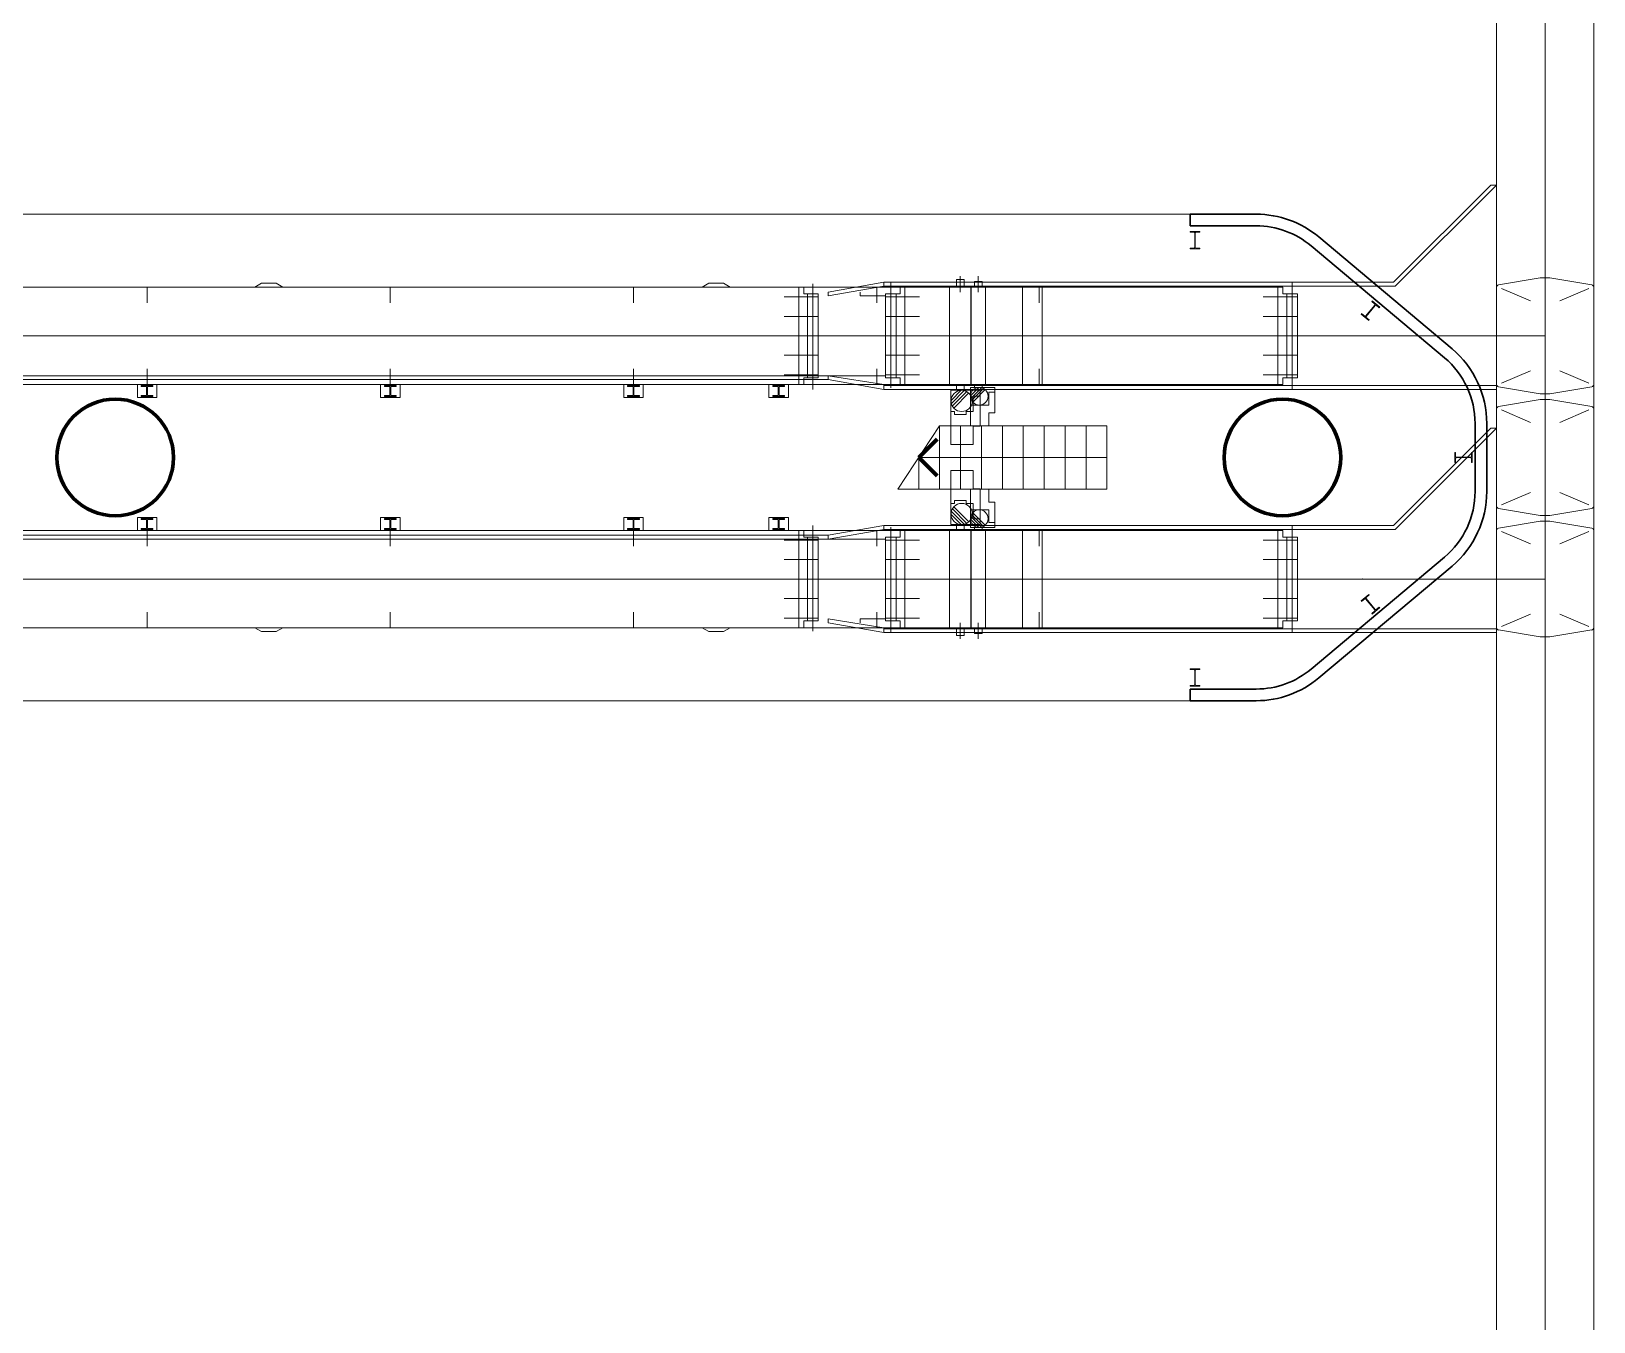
# Model space of a CAD drawing. Header units: metres. Extents: x 1807 to 3745, y 842 to 1968.
# Drawn here: x 3461.14 to 3477.2, y 1299.12 to 1312.38 of the extents above; entities that cross this region are included whole.
import ezdxf

# ---------------------------------------------------------------- set-up
doc = ezdxf.new("R2010")
doc.units = ezdxf.units.M
doc.header["$MEASUREMENT"] = 0
doc.layers.add('Level 1', color=7, linetype='Continuous', lineweight=0)

msp = doc.modelspace()

# ---------------------------------------------------------------- linework, layer by layer
at = {"layer": 'Level 1', "color": 7, "linetype": 'Continuous', "lineweight": 0}
for p, q in [((3476.2, 1267.909), (3476.2, 1392.8)), ((3477.2, 1267.909), (3477.2, 1392.8)), ((3475.143, 1309.8), (3476.143, 1310.8)), ((3475.16, 1309.76), (3476.2, 1310.8)), ((3476.143, 1310.8), (3476.2, 1310.8)), ((3448.37, 1310.5), (3473.73, 1310.5)), ((3474.373, 1310.266), (3475.743, 1309.116)), ((3470.648, 1309.83), (3470.648, 1309.76)), ((3470.728, 1309.83), (3470.648, 1309.83)), ((3470.728, 1309.83), (3470.728, 1309.76)), ((3476.65, 1309.845), (3476.221, 1309.774)), ((3476.75, 1309.845), (3476.65, 1309.845)), ((3476.75, 1309.845), (3477.179, 1309.774)), ((3473.953, 1309.75), (3448.147, 1309.75)), ((3462.328, 1309.75), (3462.328, 1309.59)), ((3463.503, 1309.79), (3463.434, 1309.75)), ((3463.503, 1309.79), (3463.653, 1309.79)), ((3463.723, 1309.75), (3463.653, 1309.79)), ((3464.828, 1309.75), (3464.828, 1309.59)), ((3467.328, 1309.75), (3467.328, 1309.59)), ((3468.103, 1309.79), (3468.034, 1309.75)), ((3468.103, 1309.79), (3468.253, 1309.79)), ((3468.323, 1309.75), (3468.253, 1309.79)), ((3469.078, 1309.75), (3469.028, 1309.75)), ((3469.078, 1309.68), (3469.078, 1309.75)), ((3469.228, 1309.68), (3469.078, 1309.68)), ((3469.228, 1308.82), (3469.228, 1309.68)), ((3469.328, 1309.7), (3469.903, 1309.8)), ((3469.903, 1309.76), (3469.328, 1309.66)), ((3469.328, 1309.66), (3469.328, 1309.7)), ((3469.659, 1309.7), (3469.659, 1309.66)), ((3469.828, 1309.75), (3469.828, 1309.59)), ((3474.1, 1309.8), (3469.903, 1309.8)), ((3469.903, 1309.76), (3469.903, 1309.8)), ((3474.1, 1309.76), (3469.903, 1309.76)), ((3469.919, 1309.68), (3469.919, 1308.82)), ((3469.919, 1309.68), (3470.069, 1309.68)), ((3470.068, 1309.75), (3470.118, 1309.75)), ((3470.069, 1309.68), (3470.069, 1309.75)), ((3470.788, 1309.76), (3470.588, 1309.76)), ((3470.947, 1309.76), (3470.797, 1309.76)), ((3470.912, 1309.81), (3470.832, 1309.81)), ((3470.832, 1309.81), (3470.832, 1309.76)), ((3470.912, 1309.81), (3470.912, 1309.76)), ((3471.5, 1309.59), (3471.5, 1309.75)), ((3474.003, 1309.75), (3473.953, 1309.75)), ((3474.003, 1309.68), (3474.003, 1309.75)), ((3474.153, 1309.68), (3474.003, 1309.68)), ((3474.1, 1309.8), (3474.82, 1309.8)), ((3474.1, 1308.7), (3474.1, 1309.8)), ((3474.1, 1309.76), (3474.82, 1309.76)), ((3474.153, 1308.82), (3474.153, 1309.68)), ((3474.82, 1309.8), (3475.143, 1309.8)), ((3474.82, 1309.76), (3475.16, 1309.76)), ((3476.2, 1309.749), (3476.2, 1308.751)), ((3476.25, 1309.738), (3476.55, 1309.611)), ((3477.15, 1309.738), (3476.85, 1309.611)), ((3477.2, 1309.749), (3477.2, 1308.751)), ((3477.2, 1309.749), (3477.2, 1308.751)), ((3469.228, 1309.65), (3468.878, 1309.65)), ((3469.918, 1309.66), (3469.659, 1309.66)), ((3469.919, 1309.65), (3470.269, 1309.65)), ((3474.153, 1309.65), (3473.803, 1309.65)), ((3469.228, 1309.45), (3468.878, 1309.45)), ((3469.919, 1309.45), (3470.269, 1309.45)), ((3474.153, 1309.45), (3473.803, 1309.45)), ((3469.228, 1309.25), (3468.878, 1309.25)), ((3469.919, 1309.25), (3470.269, 1309.25)), ((3474.153, 1309.25), (3473.803, 1309.25)), ((3474.821, 1309.251), (3474.819, 1309.249)), ((3474.821, 1309.249), (3474.819, 1309.251)), ((3476.701, 1309.251), (3476.699, 1309.249)), ((3476.701, 1309.249), (3476.699, 1309.251)), ((3476.699, 1309.251), (3476.701, 1309.249)), ((3476.701, 1309.251), (3476.699, 1309.249)), ((3469.228, 1309.05), (3468.878, 1309.05)), ((3469.919, 1309.05), (3470.269, 1309.05)), ((3474.153, 1309.05), (3473.803, 1309.05)), ((3462.328, 1308.91), (3462.328, 1308.75)), ((3464.828, 1308.91), (3464.828, 1308.75)), ((3467.328, 1308.91), (3467.328, 1308.75)), ((3469.828, 1308.91), (3469.828, 1308.75)), ((3471.5, 1308.75), (3471.5, 1308.91)), ((3476.25, 1308.762), (3476.55, 1308.889)), ((3477.15, 1308.762), (3476.85, 1308.889)), ((3473.953, 1308.75), (3449.589, 1308.75)), ((3469.918, 1308.84), (3450.328, 1308.84)), ((3469.328, 1308.8), (3450.328, 1308.8)), ((3462.228, 1308.616), (3462.228, 1308.75)), ((3462.228, 1308.75), (3462.428, 1308.75)), ((3462.268, 1308.74), (3462.388, 1308.74)), ((3462.268, 1308.74), (3462.268, 1308.73)), ((3462.268, 1308.73), (3462.323, 1308.73)), ((3462.288, 1308.75), (3462.288, 1308.74)), ((3462.323, 1308.73), (3462.323, 1308.636)), ((3462.333, 1308.73), (3462.388, 1308.73)), ((3462.333, 1308.73), (3462.333, 1308.636)), ((3462.368, 1308.75), (3462.368, 1308.74)), ((3462.388, 1308.74), (3462.388, 1308.73)), ((3462.428, 1308.616), (3462.428, 1308.75)), ((3464.728, 1308.616), (3464.728, 1308.75)), ((3464.728, 1308.75), (3464.928, 1308.75)), ((3464.768, 1308.74), (3464.888, 1308.74)), ((3464.768, 1308.74), (3464.768, 1308.73)), ((3464.768, 1308.73), (3464.823, 1308.73)), ((3464.788, 1308.75), (3464.788, 1308.74)), ((3464.823, 1308.73), (3464.823, 1308.636)), ((3464.833, 1308.73), (3464.888, 1308.73)), ((3464.833, 1308.73), (3464.833, 1308.636)), ((3464.868, 1308.75), (3464.868, 1308.74)), ((3464.888, 1308.74), (3464.888, 1308.73)), ((3464.928, 1308.616), (3464.928, 1308.75)), ((3467.228, 1308.616), (3467.228, 1308.75)), ((3467.228, 1308.75), (3467.428, 1308.75)), ((3467.268, 1308.74), (3467.388, 1308.74)), ((3467.268, 1308.74), (3467.268, 1308.73)), ((3467.268, 1308.73), (3467.323, 1308.73)), ((3467.288, 1308.75), (3467.288, 1308.74)), ((3467.323, 1308.73), (3467.323, 1308.636)), ((3467.333, 1308.73), (3467.388, 1308.73)), ((3467.333, 1308.73), (3467.333, 1308.636)), ((3467.368, 1308.75), (3467.368, 1308.74)), ((3467.388, 1308.74), (3467.388, 1308.73)), ((3467.428, 1308.616), (3467.428, 1308.75)), ((3468.72, 1308.616), (3468.72, 1308.75)), ((3468.72, 1308.75), (3468.92, 1308.75)), ((3468.76, 1308.74), (3468.88, 1308.74)), ((3468.76, 1308.74), (3468.76, 1308.73)), ((3468.76, 1308.73), (3468.815, 1308.73)), ((3468.78, 1308.75), (3468.78, 1308.74)), ((3468.815, 1308.73), (3468.815, 1308.636)), ((3468.825, 1308.73), (3468.88, 1308.73)), ((3468.825, 1308.73), (3468.825, 1308.636)), ((3468.86, 1308.75), (3468.86, 1308.74)), ((3469.228, 1308.85), (3468.878, 1308.85)), ((3468.88, 1308.74), (3468.88, 1308.73)), ((3468.92, 1308.616), (3468.92, 1308.75)), ((3469.078, 1308.75), (3469.028, 1308.75)), ((3469.228, 1308.82), (3469.078, 1308.82)), ((3469.078, 1308.82), (3469.078, 1308.75)), ((3469.328, 1308.8), (3469.328, 1308.84)), ((3469.328, 1308.84), (3469.903, 1308.75)), ((3469.903, 1308.7), (3469.328, 1308.8)), ((3469.903, 1308.7), (3469.903, 1308.75)), ((3474.1, 1308.74), (3469.903, 1308.74)), ((3474.1, 1308.7), (3469.903, 1308.7)), ((3469.919, 1308.85), (3470.269, 1308.85)), ((3469.919, 1308.82), (3470.069, 1308.82)), ((3470.068, 1308.75), (3470.118, 1308.75)), ((3470.069, 1308.82), (3470.069, 1308.75)), ((3470.788, 1308.74), (3470.588, 1308.74)), ((3470.648, 1308.74), (3470.648, 1308.69)), ((3470.728, 1308.74), (3470.728, 1308.69)), ((3470.792, 1308.72), (3470.792, 1308.538)), ((3470.792, 1308.72), (3471.042, 1308.72)), ((3470.792, 1308.634), (3470.879, 1308.72)), ((3470.795, 1308.607), (3470.905, 1308.717)), ((3470.947, 1308.74), (3470.797, 1308.74)), ((3470.803, 1308.586), (3470.927, 1308.709)), ((3470.832, 1308.74), (3470.832, 1308.72)), ((3470.912, 1308.74), (3470.912, 1308.72)), ((3471.042, 1308.72), (3471.042, 1308.67)), ((3474.153, 1308.85), (3473.803, 1308.85)), ((3474.003, 1308.75), (3473.953, 1308.75)), ((3474.153, 1308.82), (3474.003, 1308.82)), ((3474.003, 1308.82), (3474.003, 1308.75)), ((3474.1, 1308.74), (3474.82, 1308.74)), ((3474.1, 1308.7), (3474.82, 1308.7)), ((3474.82, 1308.74), (3476.2, 1308.74)), ((3474.82, 1308.7), (3476.2, 1308.7)), ((3476.65, 1308.655), (3476.221, 1308.727)), ((3476.75, 1308.655), (3477.179, 1308.727)), ((3462.228, 1308.616), (3462.428, 1308.616)), ((3462.268, 1308.636), (3462.268, 1308.626)), ((3462.268, 1308.636), (3462.323, 1308.636)), ((3462.268, 1308.626), (3462.388, 1308.626)), ((3462.333, 1308.636), (3462.388, 1308.636)), ((3462.388, 1308.636), (3462.388, 1308.626)), ((3464.728, 1308.616), (3464.928, 1308.616)), ((3464.768, 1308.636), (3464.768, 1308.626)), ((3464.768, 1308.636), (3464.823, 1308.636)), ((3464.768, 1308.626), (3464.888, 1308.626)), ((3464.833, 1308.636), (3464.888, 1308.636)), ((3464.888, 1308.636), (3464.888, 1308.626)), ((3467.228, 1308.616), (3467.428, 1308.616)), ((3467.268, 1308.636), (3467.268, 1308.626)), ((3467.268, 1308.636), (3467.323, 1308.636)), ((3467.268, 1308.626), (3467.388, 1308.626)), ((3467.333, 1308.636), (3467.388, 1308.636)), ((3467.388, 1308.636), (3467.388, 1308.626)), ((3468.72, 1308.616), (3468.92, 1308.616)), ((3468.76, 1308.636), (3468.76, 1308.626)), ((3468.76, 1308.636), (3468.815, 1308.636)), ((3468.76, 1308.626), (3468.88, 1308.626)), ((3468.825, 1308.636), (3468.88, 1308.636)), ((3468.88, 1308.636), (3468.88, 1308.626)), ((3470.592, 1308.69), (3470.592, 1308.472)), ((3470.592, 1308.69), (3470.892, 1308.69)), ((3470.593, 1308.587), (3470.696, 1308.69)), ((3470.596, 1308.554), (3470.728, 1308.687)), ((3470.606, 1308.529), (3470.754, 1308.677)), ((3470.62, 1308.508), (3470.774, 1308.663)), ((3470.792, 1308.538), (3470.982, 1308.538)), ((3470.815, 1308.568), (3470.944, 1308.697)), ((3470.82, 1308.63), (3470.892, 1308.63)), ((3470.82, 1308.63), (3470.82, 1308.472)), ((3470.892, 1308.69), (3470.892, 1308.63)), ((3470.982, 1308.67), (3471.042, 1308.67)), ((3470.982, 1308.67), (3470.982, 1308.538)), ((3476.65, 1308.595), (3476.221, 1308.523)), ((3476.75, 1308.655), (3476.65, 1308.655)), ((3476.75, 1308.595), (3476.65, 1308.595)), ((3476.699, 1308.626), (3476.701, 1308.624)), ((3476.701, 1308.626), (3476.699, 1308.624)), ((3476.75, 1308.595), (3477.179, 1308.523)), ((3470.592, 1308.472), (3470.628, 1308.472)), ((3470.628, 1308.472), (3470.628, 1308.442)), ((3470.628, 1308.442), (3470.749, 1308.442)), ((3470.748, 1308.472), (3470.748, 1308.442)), ((3470.748, 1308.472), (3470.82, 1308.472)), ((3476.2, 1308.499), (3476.2, 1307.501)), ((3476.25, 1308.488), (3476.55, 1308.361)), ((3477.15, 1308.488), (3476.85, 1308.361)), ((3477.2, 1308.499), (3477.2, 1307.501)), ((3477.2, 1308.499), (3477.2, 1307.501)), ((3475.143, 1307.3), (3476.143, 1308.3)), ((3475.16, 1307.26), (3476.2, 1308.3)), ((3476.1, 1308.35), (3476.1, 1307.65)), ((3476.143, 1308.3), (3476.2, 1308.3)), ((3470.26, 1308), (3472.195, 1308)), ((3476.699, 1308.001), (3476.701, 1307.999)), ((3476.701, 1308.001), (3476.699, 1307.999)), ((3476.25, 1307.512), (3476.55, 1307.639)), ((3477.15, 1307.512), (3476.85, 1307.639)), ((3470.592, 1307.528), (3470.628, 1307.528)), ((3470.592, 1307.31), (3470.592, 1307.528)), ((3470.593, 1307.413), (3470.696, 1307.31)), ((3470.596, 1307.446), (3470.728, 1307.313)), ((3470.606, 1307.471), (3470.754, 1307.323)), ((3470.62, 1307.492), (3470.774, 1307.338)), ((3470.628, 1307.558), (3470.749, 1307.558)), ((3470.628, 1307.528), (3470.628, 1307.558)), ((3470.748, 1307.528), (3470.748, 1307.558)), ((3470.748, 1307.528), (3470.82, 1307.528)), ((3470.792, 1307.462), (3470.982, 1307.462)), ((3470.792, 1307.28), (3470.792, 1307.462)), ((3470.803, 1307.415), (3470.927, 1307.291)), ((3470.815, 1307.432), (3470.944, 1307.303)), ((3470.82, 1307.37), (3470.82, 1307.528)), ((3470.982, 1307.33), (3470.982, 1307.462)), ((3476.65, 1307.405), (3476.221, 1307.477)), ((3476.75, 1307.405), (3477.179, 1307.477)), ((3462.228, 1307.384), (3462.228, 1307.25)), ((3462.228, 1307.384), (3462.428, 1307.384)), ((3462.268, 1307.374), (3462.388, 1307.374)), ((3462.268, 1307.364), (3462.268, 1307.374)), ((3462.268, 1307.364), (3462.323, 1307.364)), ((3462.268, 1307.27), (3462.323, 1307.27)), ((3462.268, 1307.26), (3462.268, 1307.27)), ((3462.268, 1307.26), (3462.388, 1307.26)), ((3462.288, 1307.25), (3462.288, 1307.26)), ((3462.323, 1307.27), (3462.323, 1307.364)), ((3462.333, 1307.364), (3462.388, 1307.364)), ((3462.333, 1307.27), (3462.333, 1307.364)), ((3462.333, 1307.27), (3462.388, 1307.27)), ((3462.368, 1307.25), (3462.368, 1307.26)), ((3462.388, 1307.364), (3462.388, 1307.374)), ((3462.388, 1307.26), (3462.388, 1307.27)), ((3462.428, 1307.384), (3462.428, 1307.25)), ((3464.728, 1307.384), (3464.728, 1307.25)), ((3464.728, 1307.384), (3464.928, 1307.384)), ((3464.768, 1307.374), (3464.888, 1307.374)), ((3464.768, 1307.364), (3464.768, 1307.374)), ((3464.768, 1307.364), (3464.823, 1307.364)), ((3464.768, 1307.27), (3464.823, 1307.27)), ((3464.768, 1307.26), (3464.768, 1307.27)), ((3464.768, 1307.26), (3464.888, 1307.26)), ((3464.788, 1307.25), (3464.788, 1307.26)), ((3464.823, 1307.27), (3464.823, 1307.364)), ((3464.833, 1307.364), (3464.888, 1307.364)), ((3464.833, 1307.27), (3464.833, 1307.364)), ((3464.833, 1307.27), (3464.888, 1307.27)), ((3464.868, 1307.25), (3464.868, 1307.26)), ((3464.888, 1307.364), (3464.888, 1307.374)), ((3464.888, 1307.26), (3464.888, 1307.27)), ((3464.928, 1307.384), (3464.928, 1307.25)), ((3467.228, 1307.384), (3467.228, 1307.25)), ((3467.228, 1307.384), (3467.428, 1307.384)), ((3467.268, 1307.374), (3467.388, 1307.374)), ((3467.268, 1307.364), (3467.268, 1307.374)), ((3467.268, 1307.364), (3467.323, 1307.364)), ((3467.268, 1307.27), (3467.323, 1307.27)), ((3467.268, 1307.26), (3467.268, 1307.27)), ((3467.268, 1307.26), (3467.388, 1307.26)), ((3467.288, 1307.25), (3467.288, 1307.26)), ((3467.323, 1307.27), (3467.323, 1307.364)), ((3467.333, 1307.364), (3467.388, 1307.364)), ((3467.333, 1307.27), (3467.333, 1307.364)), ((3467.333, 1307.27), (3467.388, 1307.27)), ((3467.368, 1307.25), (3467.368, 1307.26)), ((3467.388, 1307.364), (3467.388, 1307.374)), ((3467.388, 1307.26), (3467.388, 1307.27)), ((3467.428, 1307.384), (3467.428, 1307.25)), ((3468.72, 1307.384), (3468.72, 1307.25)), ((3468.72, 1307.384), (3468.92, 1307.384)), ((3468.76, 1307.374), (3468.88, 1307.374)), ((3468.76, 1307.364), (3468.76, 1307.374)), ((3468.76, 1307.364), (3468.815, 1307.364)), ((3468.76, 1307.27), (3468.815, 1307.27)), ((3468.76, 1307.26), (3468.76, 1307.27)), ((3468.76, 1307.26), (3468.88, 1307.26)), ((3468.78, 1307.25), (3468.78, 1307.26)), ((3468.815, 1307.27), (3468.815, 1307.364)), ((3468.825, 1307.364), (3468.88, 1307.364)), ((3468.825, 1307.27), (3468.825, 1307.364)), ((3468.825, 1307.27), (3468.88, 1307.27)), ((3468.86, 1307.25), (3468.86, 1307.26)), ((3468.88, 1307.364), (3468.88, 1307.374)), ((3468.88, 1307.26), (3468.88, 1307.27)), ((3468.92, 1307.384), (3468.92, 1307.25)), ((3469.328, 1307.2), (3469.903, 1307.3)), ((3469.903, 1307.26), (3469.328, 1307.16)), ((3474.1, 1307.3), (3469.903, 1307.3)), ((3469.903, 1307.26), (3469.903, 1307.3)), ((3474.1, 1307.26), (3469.903, 1307.26)), ((3470.788, 1307.26), (3470.588, 1307.26)), ((3470.592, 1307.31), (3470.892, 1307.31)), ((3470.648, 1307.26), (3470.648, 1307.31)), ((3470.728, 1307.26), (3470.728, 1307.31)), ((3470.792, 1307.367), (3470.879, 1307.28)), ((3470.792, 1307.28), (3471.042, 1307.28)), ((3470.795, 1307.393), (3470.905, 1307.283)), ((3470.947, 1307.26), (3470.797, 1307.26)), ((3470.82, 1307.37), (3470.892, 1307.37)), ((3470.832, 1307.26), (3470.832, 1307.28)), ((3470.892, 1307.31), (3470.892, 1307.37)), ((3470.912, 1307.26), (3470.912, 1307.28)), ((3470.982, 1307.33), (3471.042, 1307.33)), ((3471.042, 1307.28), (3471.042, 1307.33)), ((3474.1, 1307.3), (3474.82, 1307.3)), ((3474.1, 1306.2), (3474.1, 1307.3)), ((3474.1, 1307.26), (3474.82, 1307.26)), ((3474.82, 1307.3), (3475.143, 1307.3)), ((3474.82, 1307.26), (3475.16, 1307.26)), ((3476.65, 1307.345), (3476.221, 1307.273)), ((3476.75, 1307.405), (3476.65, 1307.405)), ((3476.75, 1307.345), (3476.65, 1307.345)), ((3476.699, 1307.376), (3476.701, 1307.374)), ((3476.701, 1307.376), (3476.699, 1307.374)), ((3476.75, 1307.345), (3477.179, 1307.273)), ((3473.953, 1307.25), (3448.147, 1307.25)), ((3469.328, 1307.2), (3450.328, 1307.2)), ((3469.918, 1307.16), (3450.328, 1307.16)), ((3462.228, 1307.25), (3462.428, 1307.25)), ((3462.328, 1307.09), (3462.328, 1307.25)), ((3464.728, 1307.25), (3464.928, 1307.25)), ((3464.828, 1307.09), (3464.828, 1307.25)), ((3467.228, 1307.25), (3467.428, 1307.25)), ((3467.328, 1307.09), (3467.328, 1307.25)), ((3468.72, 1307.25), (3468.92, 1307.25)), ((3469.228, 1307.15), (3468.878, 1307.15)), ((3469.078, 1307.25), (3469.028, 1307.25)), ((3469.078, 1307.18), (3469.078, 1307.25)), ((3469.228, 1307.18), (3469.078, 1307.18)), ((3469.228, 1307.18), (3469.228, 1306.32)), ((3469.328, 1307.16), (3469.328, 1307.2)), ((3469.828, 1307.09), (3469.828, 1307.25)), ((3469.919, 1306.32), (3469.919, 1307.18)), ((3469.919, 1307.18), (3470.069, 1307.18)), ((3469.919, 1307.15), (3470.269, 1307.15)), ((3470.068, 1307.25), (3470.118, 1307.25)), ((3470.069, 1307.18), (3470.069, 1307.25)), ((3471.5, 1307.09), (3471.5, 1307.25)), ((3474.153, 1307.15), (3473.803, 1307.15)), ((3474.003, 1307.25), (3473.953, 1307.25)), ((3474.003, 1307.18), (3474.003, 1307.25)), ((3474.153, 1307.18), (3474.003, 1307.18)), ((3474.153, 1307.18), (3474.153, 1306.32)), ((3476.2, 1307.249), (3476.2, 1306.251)), ((3476.25, 1307.238), (3476.55, 1307.111)), ((3477.15, 1307.238), (3476.85, 1307.111)), ((3477.2, 1307.249), (3477.2, 1306.251)), ((3477.2, 1307.249), (3477.2, 1306.251)), ((3469.228, 1306.95), (3468.878, 1306.95)), ((3469.919, 1306.95), (3470.269, 1306.95)), ((3474.153, 1306.95), (3473.803, 1306.95)), ((3475.743, 1306.884), (3474.373, 1305.734)), ((3469.228, 1306.75), (3468.878, 1306.75)), ((3469.919, 1306.75), (3470.269, 1306.75)), ((3474.153, 1306.75), (3473.803, 1306.75)), ((3474.821, 1306.751), (3474.819, 1306.749)), ((3474.821, 1306.749), (3474.819, 1306.751)), ((3476.701, 1306.751), (3476.699, 1306.749)), ((3476.701, 1306.749), (3476.699, 1306.751)), ((3476.699, 1306.751), (3476.701, 1306.749)), ((3476.701, 1306.751), (3476.699, 1306.749)), ((3469.228, 1306.55), (3468.878, 1306.55)), ((3469.919, 1306.55), (3470.269, 1306.55)), ((3474.153, 1306.55), (3473.803, 1306.55)), ((3462.328, 1306.25), (3462.328, 1306.41)), ((3464.828, 1306.25), (3464.828, 1306.41)), ((3467.328, 1306.25), (3467.328, 1306.41)), ((3469.228, 1306.35), (3468.878, 1306.35)), ((3469.228, 1306.32), (3469.078, 1306.32)), ((3469.078, 1306.32), (3469.078, 1306.25)), ((3469.328, 1306.3), (3469.328, 1306.34)), ((3469.328, 1306.34), (3469.903, 1306.25)), ((3469.903, 1306.2), (3469.328, 1306.3)), ((3469.659, 1306.3), (3469.659, 1306.34)), ((3469.918, 1306.34), (3469.659, 1306.34)), ((3469.828, 1306.25), (3469.828, 1306.41)), ((3469.919, 1306.35), (3470.269, 1306.35)), ((3469.919, 1306.32), (3470.069, 1306.32)), ((3470.069, 1306.32), (3470.069, 1306.25)), ((3471.5, 1306.25), (3471.5, 1306.41)), ((3474.153, 1306.35), (3473.803, 1306.35)), ((3474.153, 1306.32), (3474.003, 1306.32)), ((3474.003, 1306.32), (3474.003, 1306.25)), ((3476.25, 1306.262), (3476.55, 1306.389)), ((3477.15, 1306.262), (3476.85, 1306.389)), ((3473.953, 1306.25), (3448.147, 1306.25)), ((3463.503, 1306.21), (3463.434, 1306.25)), ((3463.503, 1306.21), (3463.653, 1306.21)), ((3463.723, 1306.25), (3463.653, 1306.21)), ((3468.103, 1306.21), (3468.034, 1306.25)), ((3468.103, 1306.21), (3468.253, 1306.21)), ((3468.323, 1306.25), (3468.253, 1306.21)), ((3469.078, 1306.25), (3469.028, 1306.25)), ((3469.903, 1306.2), (3469.903, 1306.25)), ((3474.1, 1306.24), (3469.903, 1306.24)), ((3474.1, 1306.2), (3469.903, 1306.2)), ((3470.068, 1306.25), (3470.118, 1306.25)), ((3470.788, 1306.24), (3470.588, 1306.24)), ((3470.648, 1306.17), (3470.648, 1306.24)), ((3470.728, 1306.17), (3470.648, 1306.17)), ((3470.728, 1306.17), (3470.728, 1306.24)), ((3470.947, 1306.24), (3470.797, 1306.24)), ((3470.832, 1306.19), (3470.832, 1306.24)), ((3470.912, 1306.19), (3470.832, 1306.19)), ((3470.912, 1306.19), (3470.912, 1306.24)), ((3474.003, 1306.25), (3473.953, 1306.25)), ((3474.1, 1306.24), (3474.82, 1306.24)), ((3474.1, 1306.2), (3474.82, 1306.2)), ((3474.82, 1306.24), (3476.2, 1306.24)), ((3474.82, 1306.2), (3476.2, 1306.2)), ((3476.65, 1306.155), (3476.221, 1306.227)), ((3476.75, 1306.155), (3476.65, 1306.155)), ((3476.75, 1306.155), (3477.179, 1306.227)), ((3476.699, 1306.126), (3476.701, 1306.124)), ((3476.701, 1306.126), (3476.699, 1306.124)), ((3473.73, 1305.5), (3448.37, 1305.5))]:
    msp.add_line(p, q, dxfattribs=at)
at = {"layer": 'Level 1', "color": 7, "linetype": 'Continuous', "lineweight": 0, "ltscale": 4}
for p, q in [((3476.7, 1267.909), (3476.7, 1392.8)), ((3470.688, 1309.7), (3470.688, 1309.864)), ((3470.872, 1309.7), (3470.872, 1309.864)), ((3469.028, 1308.75), (3469.028, 1309.75)), ((3469.118, 1308.82), (3469.118, 1309.68)), ((3469.173, 1308.7), (3469.173, 1309.785)), ((3469.974, 1309.8), (3469.974, 1308.715)), ((3470.029, 1309.68), (3470.029, 1308.82)), ((3470.119, 1309.75), (3470.119, 1308.75)), ((3470.575, 1309.75), (3470.575, 1308.75)), ((3470.797, 1309.75), (3470.797, 1308.75)), ((3470.801, 1309.75), (3470.801, 1308.75)), ((3470.947, 1309.75), (3470.947, 1308.75)), ((3471.328, 1308.75), (3471.328, 1309.75)), ((3471.528, 1308.75), (3471.528, 1309.75)), ((3473.953, 1308.75), (3473.953, 1309.75)), ((3474.043, 1308.82), (3474.043, 1309.68)), ((3474.098, 1308.7), (3474.098, 1309.785)), ((3447.28, 1309.25), (3474.82, 1309.25)), ((3476.7, 1309.25), (3474.82, 1309.25)), ((3470.792, 1308.326), (3470.792, 1308.538)), ((3470.892, 1308.63), (3470.892, 1308.322)), ((3471.042, 1308.67), (3471.042, 1308.458)), ((3470.592, 1308.134), (3470.592, 1308.472)), ((3470.982, 1308.458), (3470.982, 1308.326)), ((3470.982, 1308.458), (3471.042, 1308.458)), ((3470.982, 1308.326), (3470.792, 1308.326)), ((3470.82, 1308.322), (3470.892, 1308.322)), ((3470.82, 1308.322), (3470.82, 1308.134)), ((3470.82, 1308.134), (3470.592, 1308.134)), ((3470.592, 1307.866), (3470.592, 1307.528)), ((3470.82, 1307.866), (3470.592, 1307.866)), ((3470.82, 1307.678), (3470.82, 1307.866)), ((3470.792, 1307.674), (3470.792, 1307.462)), ((3470.982, 1307.674), (3470.792, 1307.674)), ((3470.82, 1307.678), (3470.892, 1307.678)), ((3470.892, 1307.37), (3470.892, 1307.678)), ((3470.982, 1307.542), (3470.982, 1307.674)), ((3470.982, 1307.542), (3471.042, 1307.542)), ((3471.042, 1307.33), (3471.042, 1307.542)), ((3469.173, 1307.3), (3469.173, 1306.215)), ((3469.974, 1306.2), (3469.974, 1307.285)), ((3474.098, 1307.3), (3474.098, 1306.215)), ((3469.028, 1307.25), (3469.028, 1306.25)), ((3469.118, 1307.18), (3469.118, 1306.32)), ((3470.029, 1306.32), (3470.029, 1307.18)), ((3470.119, 1306.25), (3470.119, 1307.25)), ((3470.575, 1306.25), (3470.575, 1307.25)), ((3470.797, 1306.25), (3470.797, 1307.25)), ((3470.801, 1306.25), (3470.801, 1307.25)), ((3470.947, 1306.25), (3470.947, 1307.25)), ((3471.328, 1306.25), (3471.328, 1307.25)), ((3471.528, 1306.25), (3471.528, 1307.25)), ((3473.953, 1307.25), (3473.953, 1306.25)), ((3474.043, 1307.18), (3474.043, 1306.32)), ((3447.28, 1306.75), (3474.82, 1306.75)), ((3476.7, 1306.75), (3474.82, 1306.75)), ((3470.688, 1306.3), (3470.688, 1306.136)), ((3470.872, 1306.3), (3470.872, 1306.136))]:
    msp.add_line(p, q, dxfattribs=at)
at = {"layer": 'Level 1', "color": 7, "linetype": 'Continuous', "lineweight": 30}
for p, q in [((3473.05, 1310.38), (3473.05, 1310.5)), ((3473.05, 1310.5), (3473.73, 1310.5)), ((3473.73, 1310.38), (3473.05, 1310.38)), ((3475.666, 1309.024), (3474.296, 1310.174)), ((3474.373, 1310.266), (3475.743, 1309.116)), ((3475.98, 1307.65), (3475.98, 1308.35)), ((3476.1, 1308.35), (3476.1, 1307.65)), ((3474.296, 1305.826), (3475.666, 1306.976)), ((3475.743, 1306.884), (3474.373, 1305.734)), ((3473.05, 1305.62), (3473.73, 1305.62)), ((3473.05, 1305.5), (3473.05, 1305.62)), ((3473.73, 1305.5), (3473.05, 1305.5))]:
    msp.add_line(p, q, dxfattribs=at)
at = {"layer": 'Level 1', "color": 7, "linetype": 'Continuous', "lineweight": 13}
for p, q in [((3473.151, 1310.322), (3473.05, 1310.322)), ((3473.05, 1310.322), (3473.05, 1310.314)), ((3473.05, 1310.314), (3473.091, 1310.314)), ((3473.098, 1310.307), (3473.098, 1310.16)), ((3473.103, 1310.16), (3473.103, 1310.307)), ((3473.111, 1310.314), (3473.151, 1310.314)), ((3473.151, 1310.314), (3473.151, 1310.322)), ((3473.091, 1310.152), (3473.05, 1310.152)), ((3473.05, 1310.152), (3473.05, 1310.144)), ((3473.05, 1310.144), (3473.151, 1310.144)), ((3473.151, 1310.152), (3473.111, 1310.152)), ((3473.151, 1310.144), (3473.151, 1310.152)), ((3474.855, 1309.453), (3474.95, 1309.566)), ((3474.953, 1309.563), (3474.859, 1309.45)), ((3474.917, 1309.603), (3474.923, 1309.609)), ((3474.949, 1309.576), (3474.917, 1309.603)), ((3474.923, 1309.609), (3475, 1309.543)), ((3474.995, 1309.537), (3474.964, 1309.564)), ((3475, 1309.543), (3474.995, 1309.537)), ((3474.808, 1309.472), (3474.813, 1309.479)), ((3474.886, 1309.407), (3474.808, 1309.472)), ((3474.813, 1309.479), (3474.845, 1309.452)), ((3474.86, 1309.439), (3474.891, 1309.413)), ((3474.891, 1309.413), (3474.886, 1309.407)), ((3470.475, 1308.325), (3470.045, 1307.675)), ((3470.475, 1308.325), (3470.475, 1307.675)), ((3470.475, 1308.325), (3472.195, 1308.325)), ((3470.69, 1308.325), (3470.69, 1307.675)), ((3470.905, 1308.325), (3470.905, 1307.675)), ((3471.12, 1308.325), (3471.12, 1307.675)), ((3471.335, 1308.325), (3471.335, 1307.675)), ((3471.55, 1308.325), (3471.55, 1307.675)), ((3471.765, 1308.325), (3471.765, 1307.675)), ((3471.98, 1308.325), (3471.98, 1307.675)), ((3472.195, 1308.325), (3472.195, 1307.675)), ((3470.26, 1307.675), (3470.26, 1308)), ((3475.78, 1308.051), (3475.772, 1308.051)), ((3475.772, 1308.051), (3475.772, 1307.949)), ((3475.772, 1307.949), (3475.78, 1307.949)), ((3475.78, 1308.01), (3475.78, 1308.051)), ((3475.78, 1307.949), (3475.78, 1307.99)), ((3475.934, 1308.002), (3475.788, 1308.002)), ((3475.788, 1307.998), (3475.934, 1307.998)), ((3475.95, 1308.051), (3475.942, 1308.051)), ((3475.942, 1308.051), (3475.942, 1308.01)), ((3475.942, 1307.99), (3475.942, 1307.949)), ((3475.942, 1307.949), (3475.95, 1307.949)), ((3475.95, 1307.949), (3475.95, 1308.051)), ((3470.045, 1307.675), (3472.195, 1307.675)), ((3474.886, 1306.593), (3474.808, 1306.528)), ((3474.808, 1306.528), (3474.813, 1306.521)), ((3474.813, 1306.521), (3474.845, 1306.548)), ((3474.855, 1306.547), (3474.95, 1306.434)), ((3474.953, 1306.437), (3474.859, 1306.55)), ((3474.86, 1306.561), (3474.891, 1306.587)), ((3474.891, 1306.587), (3474.886, 1306.593)), ((3474.923, 1306.391), (3475, 1306.457)), ((3474.995, 1306.463), (3474.964, 1306.436)), ((3475, 1306.457), (3474.995, 1306.463)), ((3474.949, 1306.424), (3474.917, 1306.397)), ((3474.917, 1306.397), (3474.923, 1306.391)), ((3473.151, 1305.828), (3473.05, 1305.828)), ((3473.05, 1305.828), (3473.05, 1305.82)), ((3473.05, 1305.82), (3473.091, 1305.82)), ((3473.098, 1305.812), (3473.098, 1305.666)), ((3473.103, 1305.666), (3473.103, 1305.812)), ((3473.11, 1305.82), (3473.151, 1305.82)), ((3473.151, 1305.82), (3473.151, 1305.828)), ((3473.091, 1305.658), (3473.05, 1305.658)), ((3473.05, 1305.658), (3473.05, 1305.65)), ((3473.05, 1305.65), (3473.151, 1305.65)), ((3473.151, 1305.658), (3473.11, 1305.658)), ((3473.151, 1305.65), (3473.151, 1305.658))]:
    msp.add_line(p, q, dxfattribs=at)
at = {"layer": 'Level 1', "color": 7, "linetype": 'Continuous', "lineweight": 70}
for p, q in [((3470.449, 1308.189), (3470.26, 1308)), ((3470.26, 1308), (3470.449, 1307.811))]:
    msp.add_line(p, q, dxfattribs=at)
at = {"layer": 'Level 1', "color": 7, "linetype": 'Continuous', "lineweight": 0}
for centre, radius in [((3470.883, 1308.629), 0.091), ((3470.702, 1308.581), 0.109), ((3470.702, 1307.419), 0.109), ((3470.883, 1307.371), 0.091)]:
    msp.add_circle(centre, radius, dxfattribs=at)
at = {"layer": 'Level 1', "color": 7, "linetype": 'Continuous', "lineweight": 70}
for centre in [(3462, 1308), (3474, 1308)]:
    msp.add_circle(centre, 0.6, dxfattribs=at)
at = {"layer": 'Level 1', "color": 7, "linetype": 'Continuous', "lineweight": 0}
for centre, radius, start, end in [((3473.73, 1309.5), 1, 49.9899, 90), ((3476.225, 1309.749), 0.025, 99.4624, 180), ((3477.175, 1309.749), 0.025, 360, 80.5376), ((3475.1, 1308.35), 1, 0, 49.9895), ((3476.225, 1308.751), 0.025, 180, 260.5378), ((3477.175, 1308.751), 0.025, 279.4622, 360), ((3476.225, 1308.499), 0.025, 99.4624, 180), ((3477.175, 1308.499), 0.025, 360, 80.5376), ((3475.1, 1307.65), 1, 310.0101, 0), ((3476.225, 1307.501), 0.025, 180, 260.5378), ((3477.175, 1307.501), 0.025, 279.4622, 360), ((3476.225, 1307.249), 0.025, 99.4624, 180), ((3477.175, 1307.249), 0.025, 360, 80.5376), ((3476.225, 1306.251), 0.025, 180, 260.5378), ((3477.175, 1306.251), 0.025, 279.4622, 360), ((3473.73, 1306.5), 1, 270, 310.0105)]:
    msp.add_arc(centre, radius, start, end, dxfattribs=at)
at = {"layer": 'Level 1', "color": 7, "linetype": 'Continuous', "lineweight": 30}
for centre, radius, start, end in [((3473.73, 1309.5), 1, 49.9904, 89.9997), ((3473.73, 1309.5), 0.88, 49.9904, 89.9997), ((3475.1, 1308.35), 0.88, 0.0008, 49.9895), ((3475.1, 1308.35), 1, 0.0008, 49.9895), ((3475.1, 1307.65), 0.88, 310.0099, 0.0011), ((3475.1, 1307.65), 1, 310.0099, 0.0011), ((3473.73, 1306.5), 0.88, 270.0009, 310.0096), ((3473.73, 1306.5), 1, 270.0009, 310.0096)]:
    msp.add_arc(centre, radius, start, end, dxfattribs=at)
at = {"layer": 'Level 1', "color": 7, "linetype": 'Continuous', "lineweight": 13}
for centre, start, end in [((3473.091, 1310.307), 0, 90), ((3473.111, 1310.307), 90, 180), ((3473.091, 1310.16), 270, 0), ((3473.111, 1310.16), 180, 270), ((3474.944, 1309.571), 320, 50), ((3474.959, 1309.558), 50, 140), ((3474.85, 1309.458), 230, 320), ((3474.865, 1309.445), 140, 230), ((3475.788, 1308.01), 180, 270), ((3475.788, 1307.99), 90, 180), ((3475.934, 1308.01), 270, 0), ((3475.934, 1307.99), 0, 90), ((3474.85, 1306.542), 40, 130), ((3474.865, 1306.555), 130, 220), ((3474.944, 1306.429), 310, 40), ((3474.959, 1306.442), 220, 310), ((3473.091, 1305.812), 0, 90), ((3473.11, 1305.812), 90, 180), ((3473.091, 1305.666), 270, 0), ((3473.11, 1305.666), 180, 270)]:
    msp.add_arc(centre, 0.0076, start, end, dxfattribs=at)

doc.saveas('drawing.dxf')
